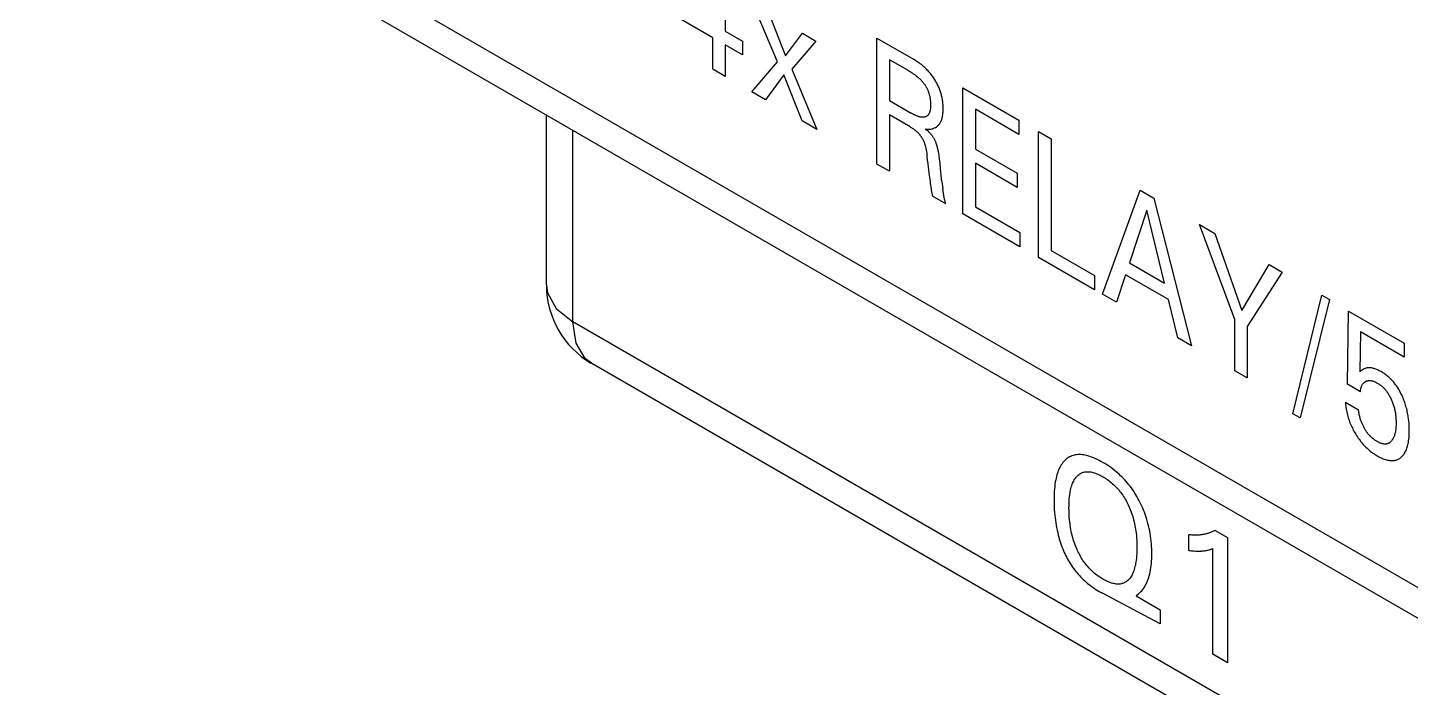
# Model space of a CAD drawing. Extents: x 0 to 420, y 0 to 297.
# Drawn here: x 175.48 to 190.73, y 109.96 to 117.23 of the extents above; entities that cross this region are included whole.
import ezdxf

# ---------------------------------------------------------------- set-up
doc = ezdxf.new("R2010")
doc.units = 0
doc.header["$LTSCALE"] = 23.1
doc.layers.add('40000_ISO', color=7, linetype='CONTINUOUS')

msp = doc.modelspace()

# ---------------------------------------------------------------- linework, layer by layer
at = {"layer": '40000_ISO', "color": 7, "linetype": 'CONTINUOUS'}
for p, q in [((199.172, 106.234), (175.484, 119.91)), ((199.379, 105.776), (175.691, 119.452)), ((183.172, 118.084), (183.172, 117.195)), ((183.037, 117.122), (182.568, 117.393)), ((183.75, 116.858), (183.486, 117.482)), ((183.656, 117.384), (183.839, 116.922)), ((183.037, 116.775), (183.037, 117.122)), ((183.172, 117.195), (183.363, 117.085)), ((183.363, 117.085), (183.363, 116.933)), ((183.839, 116.922), (184.024, 117.172)), ((184.173, 117.086), (183.909, 116.775)), ((184.024, 117.172), (184.173, 117.086)), ((184.845, 117.119), (185.248, 116.886)), ((184.845, 115.73), (184.845, 117.119)), ((183.363, 116.933), (183.172, 117.044)), ((183.172, 117.044), (183.172, 116.696)), ((183.172, 116.696), (183.037, 116.775)), ((183.466, 116.527), (183.75, 116.858)), ((183.909, 116.775), (184.184, 116.112)), ((185.187, 116.764), (184.984, 116.881)), ((184.984, 116.881), (184.984, 116.43)), ((185.187, 116.764), (185.199, 116.757)), ((185.199, 116.757), (185.211, 116.75)), ((185.211, 116.75), (185.223, 116.742)), ((185.26, 116.879), (185.248, 116.886)), ((185.273, 116.871), (185.26, 116.879)), ((185.285, 116.863), (185.273, 116.871)), ((185.298, 116.855), (185.285, 116.863)), ((185.31, 116.846), (185.298, 116.855)), ((185.322, 116.837), (185.31, 116.846)), ((185.335, 116.827), (185.322, 116.837)), ((185.344, 116.819), (185.335, 116.827)), ((185.354, 116.811), (185.344, 116.819)), ((185.364, 116.803), (185.354, 116.811)), ((185.373, 116.794), (185.364, 116.803)), ((185.383, 116.785), (185.373, 116.794)), ((185.392, 116.776), (185.383, 116.785)), ((185.401, 116.767), (185.392, 116.776)), ((185.41, 116.757), (185.401, 116.767)), ((185.419, 116.748), (185.41, 116.757)), ((185.427, 116.738), (185.419, 116.748)), ((183.818, 116.715), (183.618, 116.439)), ((184.02, 116.207), (183.818, 116.715)), ((185.223, 116.742), (185.234, 116.735)), ((185.234, 116.735), (185.246, 116.727)), ((185.246, 116.727), (185.258, 116.719)), ((185.258, 116.719), (185.266, 116.713)), ((185.266, 116.713), (185.274, 116.706)), ((185.274, 116.706), (185.283, 116.7)), ((185.283, 116.7), (185.291, 116.693)), ((185.291, 116.693), (185.299, 116.686)), ((185.299, 116.686), (185.307, 116.679)), ((185.307, 116.679), (185.315, 116.672)), ((185.315, 116.672), (185.321, 116.667)), ((185.321, 116.667), (185.327, 116.661)), ((185.327, 116.661), (185.332, 116.655)), ((185.332, 116.655), (185.338, 116.649)), ((185.338, 116.649), (185.343, 116.643)), ((185.343, 116.643), (185.349, 116.637)), ((185.349, 116.637), (185.354, 116.631)), ((185.354, 116.631), (185.359, 116.624)), ((185.359, 116.624), (185.364, 116.618)), ((185.364, 116.618), (185.368, 116.612)), ((185.368, 116.612), (185.373, 116.606)), ((185.373, 116.606), (185.377, 116.599)), ((185.377, 116.599), (185.381, 116.593)), ((185.435, 116.728), (185.427, 116.738)), ((185.443, 116.718), (185.435, 116.728)), ((185.451, 116.708), (185.443, 116.718)), ((185.459, 116.698), (185.451, 116.708)), ((185.466, 116.687), (185.459, 116.698)), ((185.474, 116.676), (185.466, 116.687)), ((185.48, 116.666), (185.474, 116.676)), ((185.487, 116.656), (185.48, 116.666)), ((185.493, 116.646), (185.487, 116.656)), ((185.499, 116.635), (185.493, 116.646)), ((185.505, 116.625), (185.499, 116.635)), ((185.51, 116.614), (185.505, 116.625)), ((185.515, 116.604), (185.51, 116.614)), ((185.521, 116.593), (185.515, 116.604)), ((183.618, 116.439), (183.466, 116.527)), ((185.381, 116.593), (185.385, 116.586)), ((185.385, 116.586), (185.389, 116.58)), ((185.389, 116.58), (185.392, 116.573)), ((185.392, 116.573), (185.396, 116.566)), ((185.396, 116.566), (185.399, 116.559)), ((185.399, 116.559), (185.403, 116.552)), ((185.403, 116.552), (185.406, 116.545)), ((185.406, 116.545), (185.409, 116.538)), ((185.409, 116.538), (185.412, 116.53)), ((185.412, 116.53), (185.414, 116.523)), ((185.414, 116.523), (185.417, 116.516)), ((185.417, 116.516), (185.419, 116.508)), ((185.419, 116.508), (185.421, 116.501)), ((185.421, 116.501), (185.423, 116.494)), ((185.423, 116.494), (185.425, 116.486)), ((185.425, 116.486), (185.427, 116.479)), ((185.427, 116.479), (185.429, 116.472)), ((185.429, 116.472), (185.43, 116.462)), ((185.43, 116.462), (185.432, 116.453)), ((185.432, 116.453), (185.433, 116.444)), ((185.433, 116.444), (185.434, 116.435)), ((185.526, 116.582), (185.521, 116.593)), ((185.53, 116.571), (185.526, 116.582)), ((185.535, 116.56), (185.53, 116.571)), ((185.539, 116.549), (185.535, 116.56)), ((185.543, 116.538), (185.539, 116.549)), ((185.547, 116.526), (185.543, 116.538)), ((185.55, 116.515), (185.547, 116.526)), ((185.554, 116.504), (185.55, 116.515)), ((185.557, 116.493), (185.554, 116.504)), ((185.559, 116.482), (185.557, 116.493)), ((185.562, 116.471), (185.559, 116.482)), ((185.564, 116.46), (185.562, 116.471)), ((185.567, 116.446), (185.564, 116.46)), ((185.569, 116.432), (185.567, 116.446)), ((185.794, 116.571), (186.409, 116.216)), ((185.794, 115.183), (185.794, 116.571)), ((184.984, 116.43), (185.224, 116.291)), ((185.231, 116.287), (185.224, 116.291)), ((185.422, 116.291), (185.419, 116.286)), ((185.424, 116.297), (185.422, 116.291)), ((185.426, 116.302), (185.424, 116.297)), ((185.428, 116.308), (185.426, 116.302)), ((185.43, 116.314), (185.428, 116.308)), ((185.431, 116.32), (185.43, 116.314)), ((185.433, 116.327), (185.431, 116.32)), ((185.434, 116.333), (185.433, 116.327)), ((185.434, 116.435), (185.435, 116.426)), ((185.435, 116.34), (185.434, 116.333)), ((185.435, 116.426), (185.436, 116.417)), ((185.436, 116.347), (185.435, 116.34)), ((185.436, 116.417), (185.437, 116.408)), ((185.437, 116.361), (185.436, 116.354)), ((185.436, 116.354), (185.436, 116.347)), ((185.437, 116.408), (185.437, 116.4)), ((185.437, 116.4), (185.437, 116.391)), ((185.437, 116.391), (185.437, 116.382)), ((185.437, 116.382), (185.437, 116.375)), ((185.437, 116.375), (185.437, 116.368)), ((185.437, 116.368), (185.437, 116.361)), ((185.571, 116.419), (185.569, 116.432)), ((185.572, 116.406), (185.571, 116.419)), ((185.573, 116.392), (185.572, 116.406)), ((185.572, 116.284), (185.573, 116.295)), ((185.574, 116.379), (185.573, 116.392)), ((185.573, 116.295), (185.574, 116.306)), ((185.575, 116.366), (185.574, 116.379)), ((185.574, 116.306), (185.575, 116.318)), ((185.575, 116.354), (185.575, 116.366)), ((185.575, 116.341), (185.575, 116.354)), ((185.575, 116.329), (185.575, 116.341)), ((185.575, 116.318), (185.575, 116.329)), ((186.409, 116.058), (185.932, 116.334)), ((185.932, 116.334), (185.932, 115.896)), ((181.202, 114.399), (181.202, 116.271)), ((184.184, 116.112), (184.02, 116.207)), ((185.211, 116.141), (184.984, 116.272)), ((184.984, 116.272), (184.984, 115.651)), ((185.211, 116.141), (185.217, 116.138)), ((185.238, 116.283), (185.231, 116.287)), ((185.245, 116.279), (185.238, 116.283)), ((185.252, 116.275), (185.245, 116.279)), ((185.26, 116.272), (185.252, 116.275)), ((185.267, 116.268), (185.26, 116.272)), ((185.274, 116.265), (185.267, 116.268)), ((185.281, 116.262), (185.274, 116.265)), ((185.288, 116.259), (185.281, 116.262)), ((185.295, 116.257), (185.288, 116.259)), ((185.302, 116.254), (185.295, 116.257)), ((185.309, 116.252), (185.302, 116.254)), ((185.316, 116.25), (185.309, 116.252)), ((185.323, 116.249), (185.316, 116.25)), ((185.329, 116.248), (185.323, 116.249)), ((185.336, 116.247), (185.329, 116.248)), ((185.342, 116.246), (185.336, 116.247)), ((185.347, 116.246), (185.342, 116.246)), ((185.352, 116.246), (185.347, 116.246)), ((185.357, 116.247), (185.352, 116.246)), ((185.361, 116.247), (185.357, 116.247)), ((185.366, 116.248), (185.361, 116.247)), ((185.37, 116.249), (185.366, 116.248)), ((185.374, 116.25), (185.37, 116.249)), ((185.379, 116.251), (185.374, 116.25)), ((185.383, 116.253), (185.379, 116.251)), ((185.387, 116.255), (185.383, 116.253)), ((185.391, 116.257), (185.387, 116.255)), ((185.394, 116.259), (185.391, 116.257)), ((185.398, 116.261), (185.394, 116.259)), ((185.401, 116.264), (185.398, 116.261)), ((185.405, 116.267), (185.401, 116.264)), ((185.408, 116.27), (185.405, 116.267)), ((185.411, 116.273), (185.408, 116.27)), ((185.414, 116.277), (185.411, 116.273)), ((185.417, 116.281), (185.414, 116.277)), ((185.419, 116.286), (185.417, 116.281)), ((185.495, 116.135), (185.501, 116.139)), ((185.501, 116.139), (185.507, 116.144)), ((185.507, 116.144), (185.513, 116.148)), ((185.513, 116.148), (185.518, 116.154)), ((185.518, 116.154), (185.524, 116.159)), ((185.524, 116.159), (185.529, 116.165)), ((185.529, 116.165), (185.534, 116.171)), ((185.534, 116.171), (185.538, 116.178)), ((185.538, 116.178), (185.543, 116.184)), ((185.543, 116.184), (185.547, 116.192)), ((185.547, 116.192), (185.55, 116.199)), ((185.55, 116.199), (185.554, 116.207)), ((185.554, 116.207), (185.557, 116.216)), ((185.557, 116.216), (185.56, 116.224)), ((185.56, 116.224), (185.563, 116.233)), ((185.563, 116.233), (185.565, 116.242)), ((185.565, 116.242), (185.567, 116.252)), ((185.567, 116.252), (185.569, 116.262)), ((185.569, 116.262), (185.571, 116.273)), ((185.571, 116.273), (185.572, 116.284)), ((186.409, 116.216), (186.409, 116.058)), ((181.495, 113.991), (181.495, 116.102)), ((185.217, 116.138), (185.223, 116.134)), ((185.223, 116.134), (185.229, 116.13)), ((185.229, 116.13), (185.235, 116.126)), ((185.235, 116.126), (185.241, 116.123)), ((185.241, 116.123), (185.247, 116.118)), ((185.247, 116.118), (185.253, 116.114)), ((185.253, 116.114), (185.258, 116.11)), ((185.258, 116.11), (185.264, 116.105)), ((185.264, 116.105), (185.269, 116.102)), ((185.269, 116.102), (185.273, 116.098)), ((185.273, 116.098), (185.278, 116.095)), ((185.278, 116.095), (185.282, 116.091)), ((185.282, 116.091), (185.286, 116.087)), ((185.286, 116.087), (185.291, 116.083)), ((185.291, 116.083), (185.295, 116.079)), ((185.295, 116.079), (185.299, 116.075)), ((185.299, 116.075), (185.303, 116.07)), ((185.303, 116.07), (185.307, 116.066)), ((185.307, 116.066), (185.311, 116.062)), ((185.311, 116.062), (185.314, 116.058)), ((185.314, 116.058), (185.317, 116.055)), ((185.317, 116.055), (185.32, 116.051)), ((185.32, 116.051), (185.323, 116.047)), ((185.323, 116.047), (185.326, 116.043)), ((185.326, 116.043), (185.329, 116.039)), ((185.329, 116.039), (185.332, 116.035)), ((185.332, 116.035), (185.335, 116.031)), ((185.335, 116.031), (185.338, 116.026)), ((185.338, 116.026), (185.341, 116.022)), ((185.341, 116.022), (185.343, 116.017)), ((185.343, 116.017), (185.346, 116.012)), ((185.346, 116.012), (185.349, 116.008)), ((185.349, 116.008), (185.351, 116.003)), ((185.351, 116.003), (185.354, 115.998)), ((185.354, 115.998), (185.356, 115.993)), ((185.356, 115.993), (185.358, 115.988)), ((185.358, 115.988), (185.361, 115.983)), ((185.376, 116.119), (185.386, 116.117)), ((185.384, 116.113), (185.376, 116.119)), ((185.392, 116.106), (185.384, 116.113)), ((185.386, 116.117), (185.395, 116.116)), ((185.4, 116.099), (185.392, 116.106)), ((185.395, 116.116), (185.405, 116.115)), ((185.409, 116.092), (185.4, 116.099)), ((185.405, 116.115), (185.415, 116.115)), ((185.417, 116.085), (185.409, 116.092)), ((185.415, 116.115), (185.424, 116.115)), ((185.422, 116.08), (185.417, 116.085)), ((185.428, 116.074), (185.422, 116.08)), ((185.424, 116.115), (185.432, 116.116)), ((185.434, 116.068), (185.428, 116.074)), ((185.432, 116.116), (185.441, 116.117)), ((185.439, 116.062), (185.434, 116.068)), ((185.445, 116.056), (185.439, 116.062)), ((185.441, 116.117), (185.45, 116.118)), ((185.45, 116.05), (185.445, 116.056)), ((185.45, 116.118), (185.458, 116.12)), ((185.454, 116.044), (185.45, 116.05)), ((185.459, 116.038), (185.454, 116.044)), ((185.458, 116.12), (185.466, 116.123)), ((185.463, 116.032), (185.459, 116.038)), ((185.467, 116.026), (185.463, 116.032)), ((185.466, 116.123), (185.474, 116.125)), ((185.471, 116.02), (185.467, 116.026)), ((185.475, 116.013), (185.471, 116.02)), ((185.474, 116.125), (185.482, 116.129)), ((185.479, 116.006), (185.475, 116.013)), ((185.483, 115.999), (185.479, 116.006)), ((185.482, 116.129), (185.488, 116.132)), ((185.486, 115.992), (185.483, 115.999)), ((185.489, 115.985), (185.486, 115.992)), ((185.488, 116.132), (185.495, 116.135)), ((185.492, 115.978), (185.489, 115.985)), ((186.628, 116.089), (186.766, 116.01)), ((186.628, 114.701), (186.628, 116.089)), ((186.766, 116.01), (186.766, 114.779)), ((185.361, 115.983), (185.363, 115.978)), ((185.363, 115.978), (185.365, 115.973)), ((185.365, 115.973), (185.367, 115.968)), ((185.367, 115.968), (185.369, 115.961)), ((185.369, 115.961), (185.371, 115.954)), ((185.371, 115.954), (185.374, 115.948)), ((185.374, 115.948), (185.376, 115.941)), ((185.376, 115.941), (185.378, 115.935)), ((185.378, 115.935), (185.379, 115.928)), ((185.379, 115.928), (185.381, 115.922)), ((185.381, 115.922), (185.383, 115.915)), ((185.383, 115.915), (185.384, 115.908)), ((185.384, 115.908), (185.386, 115.902)), ((185.386, 115.902), (185.388, 115.893)), ((185.388, 115.893), (185.389, 115.884)), ((185.389, 115.884), (185.391, 115.876)), ((185.391, 115.876), (185.392, 115.867)), ((185.392, 115.867), (185.394, 115.859)), ((185.394, 115.859), (185.395, 115.85)), ((185.395, 115.85), (185.396, 115.842)), ((185.396, 115.842), (185.397, 115.833)), ((185.397, 115.833), (185.398, 115.825)), ((185.495, 115.971), (185.492, 115.978)), ((185.498, 115.964), (185.495, 115.971)), ((185.5, 115.957), (185.498, 115.964)), ((185.503, 115.949), (185.5, 115.957)), ((185.506, 115.939), (185.503, 115.949)), ((185.509, 115.928), (185.506, 115.939)), ((185.512, 115.918), (185.509, 115.928)), ((185.515, 115.907), (185.512, 115.918)), ((185.517, 115.897), (185.515, 115.907)), ((185.52, 115.887), (185.517, 115.897)), ((185.522, 115.876), (185.52, 115.887)), ((185.524, 115.866), (185.522, 115.876)), ((185.527, 115.849), (185.524, 115.866)), ((185.53, 115.832), (185.527, 115.849)), ((185.932, 115.896), (186.39, 115.631)), ((184.984, 115.651), (184.845, 115.73)), ((185.404, 115.763), (185.398, 115.825)), ((185.404, 115.763), (185.408, 115.731)), ((185.408, 115.731), (185.411, 115.699)), ((185.411, 115.699), (185.415, 115.667)), ((185.532, 115.814), (185.53, 115.832)), ((185.534, 115.797), (185.532, 115.814)), ((185.536, 115.78), (185.534, 115.797)), ((185.538, 115.763), (185.536, 115.78)), ((185.541, 115.736), (185.538, 115.763)), ((185.547, 115.68), (185.541, 115.736)), ((186.39, 115.474), (185.932, 115.739)), ((185.932, 115.739), (185.932, 115.261)), ((185.415, 115.667), (185.418, 115.635)), ((185.418, 115.635), (185.422, 115.603)), ((185.422, 115.603), (185.425, 115.582)), ((185.425, 115.582), (185.428, 115.561)), ((185.428, 115.561), (185.431, 115.54)), ((185.431, 115.54), (185.434, 115.518)), ((185.555, 115.605), (185.547, 115.68)), ((185.562, 115.537), (185.555, 115.605)), ((185.562, 115.537), (185.572, 115.461)), ((186.39, 115.631), (186.39, 115.474)), ((185.434, 115.518), (185.437, 115.497)), ((185.437, 115.497), (185.44, 115.475)), ((185.44, 115.475), (185.443, 115.459)), ((185.443, 115.459), (185.445, 115.443)), ((185.445, 115.443), (185.448, 115.427)), ((185.448, 115.427), (185.451, 115.411)), ((185.451, 115.411), (185.454, 115.394)), ((185.454, 115.394), (185.457, 115.378)), ((185.604, 115.293), (185.457, 115.378)), ((185.573, 115.451), (185.572, 115.461)), ((185.574, 115.441), (185.573, 115.451)), ((185.576, 115.431), (185.574, 115.441)), ((185.577, 115.42), (185.576, 115.431)), ((185.579, 115.41), (185.577, 115.42)), ((185.58, 115.4), (185.579, 115.41)), ((185.582, 115.392), (185.58, 115.4)), ((185.583, 115.385), (185.582, 115.392)), ((185.584, 115.378), (185.583, 115.385)), ((185.586, 115.37), (185.584, 115.378)), ((187.332, 114.295), (187.746, 115.444)), ((187.746, 115.444), (187.898, 115.356)), ((185.587, 115.363), (185.586, 115.37)), ((185.588, 115.355), (185.587, 115.363)), ((185.59, 115.348), (185.588, 115.355)), ((185.592, 115.34), (185.59, 115.348)), ((185.593, 115.335), (185.592, 115.34)), ((185.594, 115.329), (185.593, 115.335)), ((185.596, 115.323), (185.594, 115.329)), ((185.597, 115.317), (185.596, 115.323)), ((185.599, 115.311), (185.597, 115.317)), ((185.601, 115.305), (185.599, 115.311)), ((185.602, 115.299), (185.601, 115.305)), ((185.604, 115.293), (185.602, 115.299)), ((185.932, 115.261), (186.422, 114.978)), ((187.898, 115.356), (188.312, 113.729)), ((186.422, 114.82), (185.794, 115.183)), ((187.822, 115.221), (187.629, 114.643)), ((188.016, 114.419), (187.822, 115.221)), ((186.422, 114.978), (186.422, 114.82)), ((188.403, 115.065), (188.572, 114.967)), ((188.79, 114.018), (188.403, 115.065)), ((188.572, 114.967), (188.869, 114.118)), ((186.766, 114.779), (187.243, 114.504)), ((187.243, 114.346), (186.628, 114.701)), ((187.629, 114.643), (188.016, 114.419)), ((188.869, 114.118), (189.168, 114.623)), ((189.168, 114.623), (189.314, 114.539)), ((187.243, 114.504), (187.243, 114.346)), ((187.585, 114.511), (187.485, 114.207)), ((188.06, 114.237), (187.585, 114.511)), ((189.314, 114.539), (188.928, 113.939)), ((181.202, 114.399), (181.202, 114.394)), ((181.202, 114.394), (181.214, 114.31)), ((181.214, 114.31), (181.31, 114.137)), ((187.485, 114.207), (187.332, 114.295)), ((188.162, 113.816), (188.06, 114.237)), ((189.43, 112.979), (189.751, 114.286)), ((189.833, 114.239), (189.511, 112.932)), ((189.751, 114.286), (189.833, 114.239)), ((181.31, 114.137), (181.495, 113.991)), ((188.79, 113.453), (188.79, 114.018)), ((190.033, 113.304), (190.042, 114.11)), ((190.042, 114.11), (190.658, 113.755)), ((205.183, 100.315), (181.495, 113.991)), ((181.529, 113.758), (181.495, 113.991)), ((188.928, 113.939), (188.928, 113.373)), ((190.175, 113.882), (190.167, 113.44)), ((190.658, 113.603), (190.175, 113.882)), ((181.63, 113.588), (181.529, 113.758)), ((188.312, 113.729), (188.162, 113.816)), ((190.658, 113.755), (190.658, 113.603)), ((181.698, 113.535), (181.63, 113.588)), ((181.702, 113.533), (181.698, 113.535)), ((205.39, 99.857), (181.702, 113.533)), ((188.928, 113.373), (188.79, 113.453)), ((190.177, 113.448), (190.167, 113.44)), ((190.187, 113.456), (190.177, 113.448)), ((190.197, 113.462), (190.187, 113.456)), ((190.206, 113.468), (190.197, 113.462)), ((190.215, 113.472), (190.206, 113.468)), ((190.224, 113.476), (190.215, 113.472)), ((190.23, 113.479), (190.224, 113.476)), ((190.237, 113.481), (190.23, 113.479)), ((190.245, 113.483), (190.237, 113.481)), ((190.252, 113.484), (190.245, 113.483)), ((190.26, 113.485), (190.252, 113.484)), ((190.267, 113.485), (190.26, 113.485)), ((190.275, 113.485), (190.267, 113.485)), ((190.283, 113.485), (190.275, 113.485)), ((190.292, 113.484), (190.283, 113.485)), ((190.3, 113.483), (190.292, 113.484)), ((190.309, 113.481), (190.3, 113.483)), ((190.317, 113.479), (190.309, 113.481)), ((190.326, 113.477), (190.317, 113.479)), ((190.335, 113.474), (190.326, 113.477)), ((190.345, 113.471), (190.335, 113.474)), ((190.354, 113.467), (190.345, 113.471)), ((190.364, 113.463), (190.354, 113.467)), ((190.374, 113.458), (190.364, 113.463)), ((190.383, 113.453), (190.374, 113.458)), ((190.393, 113.448), (190.383, 113.453)), ((190.403, 113.443), (190.393, 113.448)), ((190.413, 113.437), (190.403, 113.443)), ((190.422, 113.431), (190.413, 113.437)), ((190.432, 113.425), (190.422, 113.431)), ((190.441, 113.418), (190.432, 113.425)), ((190.451, 113.411), (190.441, 113.418)), ((190.46, 113.404), (190.451, 113.411)), ((190.47, 113.397), (190.46, 113.404)), ((190.479, 113.389), (190.47, 113.397)), ((190.175, 113.222), (190.033, 113.304)), ((190.177, 113.238), (190.178, 113.246)), ((190.178, 113.246), (190.18, 113.253)), ((190.18, 113.253), (190.181, 113.26)), ((190.181, 113.26), (190.183, 113.268)), ((190.183, 113.268), (190.186, 113.275)), ((190.186, 113.275), (190.188, 113.281)), ((190.188, 113.281), (190.19, 113.287)), ((190.19, 113.287), (190.193, 113.292)), ((190.193, 113.292), (190.196, 113.298)), ((190.196, 113.298), (190.199, 113.303)), ((190.199, 113.303), (190.202, 113.308)), ((190.202, 113.308), (190.206, 113.313)), ((190.206, 113.313), (190.21, 113.317)), ((190.21, 113.317), (190.214, 113.321)), ((190.214, 113.321), (190.218, 113.324)), ((190.218, 113.324), (190.222, 113.328)), ((190.222, 113.328), (190.227, 113.331)), ((190.227, 113.331), (190.232, 113.334)), ((190.232, 113.334), (190.236, 113.336)), ((190.236, 113.336), (190.241, 113.338)), ((190.241, 113.338), (190.246, 113.34)), ((190.246, 113.34), (190.251, 113.342)), ((190.251, 113.342), (190.256, 113.343)), ((190.256, 113.343), (190.262, 113.344)), ((190.262, 113.344), (190.267, 113.344)), ((190.267, 113.344), (190.273, 113.345)), ((190.273, 113.345), (190.278, 113.345)), ((190.278, 113.345), (190.284, 113.344)), ((190.284, 113.344), (190.29, 113.344)), ((190.29, 113.344), (190.296, 113.343)), ((190.296, 113.343), (190.302, 113.342)), ((190.302, 113.342), (190.308, 113.34)), ((190.308, 113.34), (190.314, 113.338)), ((190.314, 113.338), (190.321, 113.336)), ((190.321, 113.336), (190.327, 113.334)), ((190.327, 113.334), (190.334, 113.331)), ((190.334, 113.331), (190.341, 113.328)), ((190.341, 113.328), (190.347, 113.325)), ((190.347, 113.325), (190.354, 113.321)), ((190.354, 113.321), (190.361, 113.317)), ((190.361, 113.317), (190.368, 113.313)), ((190.368, 113.313), (190.375, 113.309)), ((190.375, 113.309), (190.382, 113.304)), ((190.382, 113.304), (190.389, 113.299)), ((190.389, 113.299), (190.396, 113.294)), ((190.396, 113.294), (190.403, 113.289)), ((190.403, 113.289), (190.41, 113.283)), ((190.41, 113.283), (190.417, 113.277)), ((190.417, 113.277), (190.424, 113.271)), ((190.424, 113.271), (190.429, 113.265)), ((190.429, 113.265), (190.435, 113.259)), ((190.435, 113.259), (190.44, 113.254)), ((190.44, 113.254), (190.446, 113.247)), ((190.446, 113.247), (190.451, 113.241)), ((190.488, 113.381), (190.479, 113.389)), ((190.497, 113.373), (190.488, 113.381)), ((190.505, 113.365), (190.497, 113.373)), ((190.513, 113.358), (190.505, 113.365)), ((190.52, 113.35), (190.513, 113.358)), ((190.528, 113.342), (190.52, 113.35)), ((190.535, 113.334), (190.528, 113.342)), ((190.542, 113.325), (190.535, 113.334)), ((190.549, 113.317), (190.542, 113.325)), ((190.556, 113.308), (190.549, 113.317)), ((190.563, 113.299), (190.556, 113.308)), ((190.57, 113.29), (190.563, 113.299)), ((190.576, 113.281), (190.57, 113.29)), ((190.583, 113.27), (190.576, 113.281)), ((190.59, 113.259), (190.583, 113.27)), ((190.597, 113.248), (190.59, 113.259)), ((190.604, 113.236), (190.597, 113.248)), ((190.009, 113.107), (190.154, 113.023)), ((190.009, 113.107), (190.01, 113.092)), ((190.01, 113.092), (190.012, 113.076)), ((190.175, 113.222), (190.176, 113.23)), ((190.176, 113.23), (190.177, 113.238)), ((190.451, 113.241), (190.456, 113.235)), ((190.456, 113.235), (190.461, 113.228)), ((190.461, 113.228), (190.466, 113.222)), ((190.466, 113.222), (190.471, 113.215)), ((190.471, 113.215), (190.476, 113.208)), ((190.476, 113.208), (190.481, 113.2)), ((190.481, 113.2), (190.486, 113.192)), ((190.486, 113.192), (190.491, 113.183)), ((190.491, 113.183), (190.496, 113.175)), ((190.496, 113.175), (190.501, 113.166)), ((190.501, 113.166), (190.505, 113.157)), ((190.505, 113.157), (190.51, 113.148)), ((190.51, 113.148), (190.514, 113.139)), ((190.514, 113.139), (190.518, 113.13)), ((190.518, 113.13), (190.522, 113.121)), ((190.522, 113.121), (190.526, 113.111)), ((190.526, 113.111), (190.53, 113.101)), ((190.53, 113.101), (190.533, 113.091)), ((190.533, 113.091), (190.537, 113.081)), ((190.61, 113.225), (190.604, 113.236)), ((190.616, 113.214), (190.61, 113.225)), ((190.622, 113.202), (190.616, 113.214)), ((190.628, 113.19), (190.622, 113.202)), ((190.634, 113.178), (190.628, 113.19)), ((190.639, 113.167), (190.634, 113.178)), ((190.645, 113.154), (190.639, 113.167)), ((190.65, 113.141), (190.645, 113.154)), ((190.655, 113.128), (190.65, 113.141)), ((190.66, 113.115), (190.655, 113.128)), ((190.665, 113.102), (190.66, 113.115)), ((190.669, 113.088), (190.665, 113.102)), ((189.511, 112.932), (189.43, 112.979)), ((190.012, 113.076), (190.014, 113.061)), ((190.014, 113.061), (190.016, 113.046)), ((190.016, 113.046), (190.018, 113.03)), ((190.018, 113.03), (190.021, 113.014)), ((190.021, 113.014), (190.025, 112.998)), ((190.025, 112.998), (190.028, 112.983)), ((190.028, 112.983), (190.032, 112.968)), ((190.032, 112.968), (190.036, 112.953)), ((190.036, 112.953), (190.04, 112.938)), ((190.04, 112.938), (190.045, 112.924)), ((190.155, 113.015), (190.154, 113.023)), ((190.156, 113.007), (190.155, 113.015)), ((190.157, 112.999), (190.156, 113.007)), ((190.158, 112.991), (190.157, 112.999)), ((190.16, 112.983), (190.158, 112.991)), ((190.161, 112.975), (190.16, 112.983)), ((190.163, 112.967), (190.161, 112.975)), ((190.165, 112.958), (190.163, 112.967)), ((190.167, 112.95), (190.165, 112.958)), ((190.169, 112.941), (190.167, 112.95)), ((190.172, 112.932), (190.169, 112.941)), ((190.537, 113.081), (190.54, 113.071)), ((190.54, 113.071), (190.543, 113.061)), ((190.543, 113.061), (190.546, 113.051)), ((190.546, 113.051), (190.549, 113.04)), ((190.549, 113.04), (190.551, 113.03)), ((190.551, 113.03), (190.554, 113.019)), ((190.554, 113.019), (190.556, 113.008)), ((190.556, 113.008), (190.558, 112.998)), ((190.558, 112.998), (190.56, 112.988)), ((190.56, 112.988), (190.561, 112.977)), ((190.561, 112.977), (190.563, 112.967)), ((190.563, 112.967), (190.564, 112.954)), ((190.564, 112.954), (190.565, 112.941)), ((190.565, 112.941), (190.566, 112.928)), ((190.673, 113.075), (190.669, 113.088)), ((190.677, 113.062), (190.673, 113.075)), ((190.681, 113.049), (190.677, 113.062)), ((190.685, 113.034), (190.681, 113.049)), ((190.689, 113.018), (190.685, 113.034)), ((190.692, 113.002), (190.689, 113.018)), ((190.695, 112.986), (190.692, 113.002)), ((190.698, 112.971), (190.695, 112.986)), ((190.701, 112.955), (190.698, 112.971)), ((190.703, 112.94), (190.701, 112.955)), ((190.705, 112.925), (190.703, 112.94)), ((190.045, 112.924), (190.05, 112.909)), ((190.05, 112.909), (190.055, 112.894)), ((190.055, 112.894), (190.06, 112.879)), ((190.06, 112.879), (190.066, 112.865)), ((190.066, 112.865), (190.073, 112.85)), ((190.073, 112.85), (190.079, 112.836)), ((190.079, 112.836), (190.086, 112.822)), ((190.086, 112.822), (190.093, 112.808)), ((190.093, 112.808), (190.1, 112.794)), ((190.1, 112.794), (190.107, 112.78)), ((190.174, 112.924), (190.172, 112.932)), ((190.177, 112.915), (190.174, 112.924)), ((190.18, 112.906), (190.177, 112.915)), ((190.183, 112.898), (190.18, 112.906)), ((190.186, 112.889), (190.183, 112.898)), ((190.19, 112.88), (190.186, 112.889)), ((190.193, 112.872), (190.19, 112.88)), ((190.197, 112.864), (190.193, 112.872)), ((190.2, 112.856), (190.197, 112.864)), ((190.204, 112.848), (190.2, 112.856)), ((190.208, 112.84), (190.204, 112.848)), ((190.212, 112.833), (190.208, 112.84)), ((190.216, 112.825), (190.212, 112.833)), ((190.22, 112.817), (190.216, 112.825)), ((190.224, 112.81), (190.22, 112.817)), ((190.228, 112.803), (190.224, 112.81)), ((190.233, 112.795), (190.228, 112.803)), ((190.237, 112.788), (190.233, 112.795)), ((190.242, 112.781), (190.237, 112.788)), ((190.561, 112.786), (190.56, 112.777)), ((190.563, 112.795), (190.561, 112.786)), ((190.565, 112.811), (190.563, 112.795)), ((190.566, 112.824), (190.565, 112.811)), ((190.566, 112.928), (190.567, 112.915)), ((190.567, 112.837), (190.566, 112.824)), ((190.567, 112.915), (190.568, 112.903)), ((190.568, 112.851), (190.567, 112.837)), ((190.568, 112.903), (190.568, 112.89)), ((190.568, 112.89), (190.568, 112.878)), ((190.568, 112.878), (190.568, 112.864)), ((190.568, 112.864), (190.568, 112.851)), ((190.709, 112.897), (190.705, 112.925)), ((190.711, 112.876), (190.709, 112.897)), ((190.712, 112.855), (190.711, 112.876)), ((190.713, 112.834), (190.712, 112.855)), ((190.714, 112.813), (190.713, 112.834)), ((190.714, 112.792), (190.714, 112.813)), ((190.714, 112.773), (190.714, 112.792)), ((190.107, 112.78), (190.115, 112.767)), ((190.115, 112.767), (190.123, 112.753)), ((190.123, 112.753), (190.132, 112.739)), ((190.132, 112.739), (190.142, 112.724)), ((190.142, 112.724), (190.151, 112.71)), ((190.151, 112.71), (190.161, 112.697)), ((190.161, 112.697), (190.171, 112.683)), ((190.171, 112.683), (190.181, 112.67)), ((190.181, 112.67), (190.192, 112.657)), ((190.192, 112.657), (190.203, 112.645)), ((190.203, 112.645), (190.214, 112.633)), ((190.214, 112.633), (190.225, 112.621)), ((190.247, 112.774), (190.242, 112.781)), ((190.252, 112.768), (190.247, 112.774)), ((190.257, 112.761), (190.252, 112.768)), ((190.262, 112.755), (190.257, 112.761)), ((190.268, 112.748), (190.262, 112.755)), ((190.274, 112.742), (190.268, 112.748)), ((190.279, 112.736), (190.274, 112.742)), ((190.285, 112.73), (190.279, 112.736)), ((190.291, 112.724), (190.285, 112.73)), ((190.297, 112.718), (190.291, 112.724)), ((190.304, 112.713), (190.297, 112.718)), ((190.31, 112.707), (190.304, 112.713)), ((190.316, 112.702), (190.31, 112.707)), ((190.322, 112.697), (190.316, 112.702)), ((190.329, 112.693), (190.322, 112.697)), ((190.335, 112.688), (190.329, 112.693)), ((190.342, 112.684), (190.335, 112.688)), ((190.348, 112.68), (190.342, 112.684)), ((190.354, 112.676), (190.348, 112.68)), ((190.361, 112.672), (190.354, 112.676)), ((190.367, 112.668), (190.361, 112.672)), ((190.374, 112.665), (190.367, 112.668)), ((190.38, 112.662), (190.374, 112.665)), ((190.387, 112.659), (190.38, 112.662)), ((190.393, 112.656), (190.387, 112.659)), ((190.399, 112.654), (190.393, 112.656)), ((190.406, 112.652), (190.399, 112.654)), ((190.412, 112.65), (190.406, 112.652)), ((190.418, 112.648), (190.412, 112.65)), ((190.424, 112.647), (190.418, 112.648)), ((190.43, 112.646), (190.424, 112.647)), ((190.435, 112.645), (190.43, 112.646)), ((190.441, 112.645), (190.435, 112.645)), ((190.446, 112.645), (190.441, 112.645)), ((190.451, 112.645), (190.446, 112.645)), ((190.457, 112.645), (190.451, 112.645)), ((190.462, 112.646), (190.457, 112.645)), ((190.467, 112.647), (190.462, 112.646)), ((190.472, 112.648), (190.467, 112.647)), ((190.476, 112.649), (190.472, 112.648)), ((190.481, 112.651), (190.476, 112.649)), ((190.486, 112.654), (190.481, 112.651)), ((190.491, 112.656), (190.486, 112.654)), ((190.495, 112.659), (190.491, 112.656)), ((190.499, 112.662), (190.495, 112.659)), ((190.503, 112.665), (190.499, 112.662)), ((190.507, 112.669), (190.503, 112.665)), ((190.511, 112.672), (190.507, 112.669)), ((190.515, 112.676), (190.511, 112.672)), ((190.518, 112.68), (190.515, 112.676)), ((190.523, 112.686), (190.518, 112.68)), ((190.527, 112.691), (190.523, 112.686)), ((190.53, 112.697), (190.527, 112.691)), ((190.534, 112.703), (190.53, 112.697)), ((190.537, 112.709), (190.534, 112.703)), ((190.54, 112.716), (190.537, 112.709)), ((190.543, 112.722), (190.54, 112.716)), ((190.546, 112.729), (190.543, 112.722)), ((190.549, 112.737), (190.546, 112.729)), ((190.551, 112.744), (190.549, 112.737)), ((190.554, 112.752), (190.551, 112.744)), ((190.556, 112.761), (190.554, 112.752)), ((190.558, 112.769), (190.556, 112.761)), ((190.56, 112.777), (190.558, 112.769)), ((190.695, 112.623), (190.698, 112.636)), ((190.698, 112.636), (190.701, 112.649)), ((190.701, 112.649), (190.704, 112.662)), ((190.704, 112.662), (190.706, 112.68)), ((190.706, 112.68), (190.709, 112.698)), ((190.709, 112.698), (190.711, 112.716)), ((190.711, 112.716), (190.712, 112.735)), ((190.712, 112.735), (190.713, 112.753)), ((190.713, 112.753), (190.714, 112.773)), ((186.936, 112.481), (186.926, 112.472)), ((186.947, 112.489), (186.936, 112.481)), ((186.958, 112.496), (186.947, 112.489)), ((186.97, 112.503), (186.958, 112.496)), ((186.982, 112.509), (186.97, 112.503)), ((186.994, 112.514), (186.982, 112.509)), ((187.007, 112.518), (186.994, 112.514)), ((187.02, 112.522), (187.007, 112.518)), ((187.034, 112.525), (187.02, 112.522)), ((187.048, 112.527), (187.034, 112.525)), ((187.062, 112.528), (187.048, 112.527)), ((187.077, 112.528), (187.062, 112.528)), ((187.092, 112.528), (187.077, 112.528)), ((187.108, 112.526), (187.092, 112.528)), ((187.123, 112.525), (187.108, 112.526)), ((187.139, 112.522), (187.123, 112.525)), ((187.155, 112.518), (187.139, 112.522)), ((187.171, 112.514), (187.155, 112.518)), ((187.191, 112.508), (187.171, 112.514)), ((187.211, 112.501), (187.191, 112.508)), ((187.232, 112.493), (187.211, 112.501)), ((187.253, 112.485), (187.232, 112.493)), ((187.274, 112.475), (187.253, 112.485)), ((190.225, 112.621), (190.236, 112.609)), ((190.236, 112.609), (190.248, 112.598)), ((190.248, 112.598), (190.259, 112.588)), ((190.259, 112.588), (190.271, 112.578)), ((190.271, 112.578), (190.284, 112.567)), ((190.284, 112.567), (190.297, 112.557)), ((190.297, 112.557), (190.309, 112.548)), ((190.309, 112.548), (190.322, 112.539)), ((190.322, 112.539), (190.335, 112.53)), ((190.335, 112.53), (190.348, 112.522)), ((190.348, 112.522), (190.361, 112.515)), ((190.361, 112.515), (190.374, 112.507)), ((190.374, 112.507), (190.387, 112.501)), ((190.387, 112.501), (190.4, 112.494)), ((190.4, 112.494), (190.413, 112.488)), ((190.413, 112.488), (190.426, 112.483)), ((190.426, 112.483), (190.438, 112.478)), ((190.593, 112.478), (190.6, 112.482)), ((190.6, 112.482), (190.608, 112.487)), ((190.608, 112.487), (190.615, 112.491)), ((190.615, 112.491), (190.622, 112.497)), ((190.622, 112.497), (190.629, 112.504)), ((190.629, 112.504), (190.637, 112.511)), ((190.637, 112.511), (190.644, 112.519)), ((190.644, 112.519), (190.65, 112.527)), ((190.65, 112.527), (190.656, 112.535)), ((190.656, 112.535), (190.662, 112.544)), ((190.662, 112.544), (190.668, 112.554)), ((190.668, 112.554), (190.673, 112.564)), ((190.673, 112.564), (190.678, 112.575)), ((190.678, 112.575), (190.683, 112.586)), ((190.683, 112.586), (190.687, 112.598)), ((190.687, 112.598), (190.691, 112.61)), ((190.691, 112.61), (190.695, 112.623)), ((186.841, 112.341), (186.835, 112.323)), ((186.848, 112.358), (186.841, 112.341)), ((186.855, 112.374), (186.848, 112.358)), ((186.862, 112.388), (186.855, 112.374)), ((186.869, 112.402), (186.862, 112.388)), ((186.878, 112.415), (186.869, 112.402)), ((186.886, 112.428), (186.878, 112.415)), ((186.895, 112.44), (186.886, 112.428)), ((186.905, 112.452), (186.895, 112.44)), ((186.915, 112.462), (186.905, 112.452)), ((186.926, 112.472), (186.915, 112.462)), ((187.099, 112.326), (187.109, 112.33)), ((187.109, 112.33), (187.119, 112.333)), ((187.119, 112.333), (187.128, 112.336)), ((187.128, 112.336), (187.139, 112.338)), ((187.139, 112.338), (187.149, 112.339)), ((187.149, 112.339), (187.16, 112.34)), ((187.16, 112.34), (187.171, 112.34)), ((187.171, 112.34), (187.182, 112.34)), ((187.182, 112.34), (187.193, 112.338)), ((187.193, 112.338), (187.205, 112.337)), ((187.205, 112.337), (187.216, 112.334)), ((187.216, 112.334), (187.229, 112.331)), ((187.229, 112.331), (187.242, 112.327)), ((187.242, 112.327), (187.256, 112.323)), ((187.294, 112.465), (187.274, 112.475)), ((187.315, 112.454), (187.294, 112.465)), ((187.336, 112.442), (187.315, 112.454)), ((187.357, 112.43), (187.336, 112.442)), ((187.378, 112.417), (187.357, 112.43)), ((187.398, 112.403), (187.378, 112.417)), ((187.419, 112.389), (187.398, 112.403)), ((187.439, 112.374), (187.419, 112.389)), ((187.46, 112.358), (187.439, 112.374)), ((187.48, 112.342), (187.46, 112.358)), ((187.5, 112.325), (187.48, 112.342)), ((190.438, 112.478), (190.451, 112.474)), ((190.451, 112.474), (190.464, 112.47)), ((190.464, 112.47), (190.474, 112.468)), ((190.474, 112.468), (190.484, 112.466)), ((190.484, 112.466), (190.494, 112.464)), ((190.494, 112.464), (190.504, 112.463)), ((190.504, 112.463), (190.513, 112.462)), ((190.513, 112.462), (190.523, 112.462)), ((190.523, 112.462), (190.532, 112.462)), ((190.532, 112.462), (190.542, 112.463)), ((190.542, 112.463), (190.551, 112.464)), ((190.551, 112.464), (190.559, 112.466)), ((190.559, 112.466), (190.568, 112.468)), ((190.568, 112.468), (190.576, 112.471)), ((190.576, 112.471), (190.585, 112.474)), ((190.585, 112.474), (190.593, 112.478)), ((186.805, 112.177), (186.802, 112.151)), ((186.808, 112.204), (186.805, 112.177)), ((186.812, 112.23), (186.808, 112.204)), ((186.816, 112.249), (186.812, 112.23)), ((186.82, 112.268), (186.816, 112.249)), ((186.824, 112.287), (186.82, 112.268)), ((186.829, 112.306), (186.824, 112.287)), ((186.835, 112.323), (186.829, 112.306)), ((186.988, 112.169), (186.993, 112.184)), ((186.993, 112.184), (186.998, 112.199)), ((186.998, 112.199), (187.003, 112.212)), ((187.003, 112.212), (187.009, 112.225)), ((187.009, 112.225), (187.015, 112.237)), ((187.015, 112.237), (187.021, 112.249)), ((187.021, 112.249), (187.028, 112.26)), ((187.028, 112.26), (187.035, 112.27)), ((187.035, 112.27), (187.043, 112.28)), ((187.043, 112.28), (187.05, 112.288)), ((187.05, 112.288), (187.058, 112.296)), ((187.058, 112.296), (187.065, 112.303)), ((187.065, 112.303), (187.073, 112.309)), ((187.073, 112.309), (187.082, 112.315)), ((187.082, 112.315), (187.09, 112.321)), ((187.09, 112.321), (187.099, 112.326)), ((187.256, 112.323), (187.269, 112.318)), ((187.269, 112.318), (187.282, 112.312)), ((187.282, 112.312), (187.296, 112.306)), ((187.296, 112.306), (187.309, 112.299)), ((187.309, 112.299), (187.323, 112.292)), ((187.323, 112.292), (187.336, 112.284)), ((187.336, 112.284), (187.35, 112.276)), ((187.35, 112.276), (187.364, 112.268)), ((187.364, 112.268), (187.377, 112.259)), ((187.377, 112.259), (187.391, 112.25)), ((187.391, 112.25), (187.404, 112.24)), ((187.404, 112.24), (187.417, 112.229)), ((187.417, 112.229), (187.431, 112.219)), ((187.431, 112.219), (187.444, 112.207)), ((187.444, 112.207), (187.457, 112.196)), ((187.457, 112.196), (187.469, 112.184)), ((187.469, 112.184), (187.48, 112.173)), ((187.516, 112.311), (187.5, 112.325)), ((187.532, 112.296), (187.516, 112.311)), ((187.547, 112.281), (187.532, 112.296)), ((187.563, 112.265), (187.547, 112.281)), ((187.578, 112.249), (187.563, 112.265)), ((187.593, 112.232), (187.578, 112.249)), ((187.608, 112.215), (187.593, 112.232)), ((187.622, 112.197), (187.608, 112.215)), ((187.636, 112.179), (187.622, 112.197)), ((187.65, 112.161), (187.636, 112.179)), ((186.799, 112.096), (186.798, 112.068)), ((186.798, 112.068), (186.798, 112.039)), ((186.798, 112.039), (186.798, 112.011)), ((186.8, 112.123), (186.799, 112.096)), ((186.802, 112.151), (186.8, 112.123)), ((186.964, 112.016), (186.966, 112.04)), ((186.966, 112.04), (186.968, 112.064)), ((186.968, 112.064), (186.971, 112.087)), ((186.971, 112.087), (186.974, 112.104)), ((186.974, 112.104), (186.977, 112.121)), ((186.977, 112.121), (186.98, 112.137)), ((186.98, 112.137), (186.984, 112.153)), ((186.984, 112.153), (186.988, 112.169)), ((187.48, 112.173), (187.491, 112.161)), ((187.491, 112.161), (187.503, 112.148)), ((187.503, 112.148), (187.514, 112.136)), ((187.514, 112.136), (187.524, 112.123)), ((187.524, 112.123), (187.535, 112.109)), ((187.535, 112.109), (187.545, 112.095)), ((187.545, 112.095), (187.555, 112.081)), ((187.555, 112.081), (187.565, 112.067)), ((187.565, 112.067), (187.574, 112.052)), ((187.574, 112.052), (187.583, 112.036)), ((187.583, 112.036), (187.592, 112.021)), ((187.663, 112.143), (187.65, 112.161)), ((187.676, 112.124), (187.663, 112.143)), ((187.688, 112.105), (187.676, 112.124)), ((187.7, 112.086), (187.688, 112.105)), ((187.712, 112.066), (187.7, 112.086)), ((187.723, 112.046), (187.712, 112.066)), ((187.734, 112.026), (187.723, 112.046)), ((187.744, 112.005), (187.734, 112.026)), ((186.798, 112.011), (186.799, 111.981)), ((186.799, 111.981), (186.8, 111.952)), ((186.8, 111.952), (186.801, 111.922)), ((186.801, 111.922), (186.804, 111.892)), ((186.804, 111.892), (186.806, 111.862)), ((186.962, 111.943), (186.963, 111.967)), ((186.963, 111.917), (186.962, 111.943)), ((186.963, 111.992), (186.964, 112.016)), ((186.963, 111.967), (186.963, 111.992)), ((186.963, 111.891), (186.963, 111.917)), ((186.964, 111.865), (186.963, 111.891)), ((187.592, 112.021), (187.6, 112.005)), ((187.6, 112.005), (187.608, 111.99)), ((187.608, 111.99), (187.616, 111.974)), ((187.616, 111.974), (187.623, 111.958)), ((187.623, 111.958), (187.63, 111.942)), ((187.63, 111.942), (187.638, 111.923)), ((187.638, 111.923), (187.645, 111.904)), ((187.645, 111.904), (187.652, 111.884)), ((187.652, 111.884), (187.659, 111.865)), ((187.755, 111.983), (187.744, 112.005)), ((187.766, 111.961), (187.755, 111.983)), ((187.776, 111.939), (187.766, 111.961)), ((187.785, 111.916), (187.776, 111.939)), ((187.794, 111.894), (187.785, 111.916)), ((187.802, 111.871), (187.794, 111.894)), ((187.81, 111.848), (187.802, 111.871)), ((186.806, 111.862), (186.81, 111.832)), ((186.81, 111.832), (186.813, 111.805)), ((186.813, 111.805), (186.817, 111.778)), ((186.817, 111.778), (186.821, 111.751)), ((186.821, 111.751), (186.826, 111.724)), ((186.826, 111.724), (186.832, 111.697)), ((186.966, 111.839), (186.964, 111.865)), ((186.968, 111.812), (186.966, 111.839)), ((186.971, 111.785), (186.968, 111.812)), ((186.974, 111.765), (186.971, 111.785)), ((186.977, 111.745), (186.974, 111.765)), ((186.98, 111.724), (186.977, 111.745)), ((186.984, 111.703), (186.98, 111.724)), ((187.659, 111.865), (187.665, 111.846)), ((187.665, 111.846), (187.67, 111.827)), ((187.67, 111.827), (187.675, 111.809)), ((187.675, 111.809), (187.68, 111.788)), ((187.68, 111.788), (187.685, 111.767)), ((187.685, 111.767), (187.689, 111.746)), ((187.689, 111.746), (187.693, 111.726)), ((187.693, 111.726), (187.697, 111.705)), ((187.817, 111.826), (187.81, 111.848)), ((187.826, 111.798), (187.817, 111.826)), ((187.833, 111.77), (187.826, 111.798)), ((187.84, 111.743), (187.833, 111.77)), ((187.846, 111.715), (187.84, 111.743)), ((186.832, 111.697), (186.838, 111.669)), ((186.838, 111.669), (186.844, 111.642)), ((186.844, 111.642), (186.85, 111.62)), ((186.85, 111.62), (186.856, 111.599)), ((186.856, 111.599), (186.863, 111.577)), ((186.863, 111.577), (186.87, 111.556)), ((186.988, 111.682), (186.984, 111.703)), ((186.992, 111.661), (186.988, 111.682)), ((186.998, 111.64), (186.992, 111.661)), ((187.003, 111.621), (186.998, 111.64)), ((187.008, 111.601), (187.003, 111.621)), ((187.014, 111.582), (187.008, 111.601)), ((187.02, 111.563), (187.014, 111.582)), ((187.697, 111.705), (187.7, 111.685)), ((187.7, 111.685), (187.702, 111.665)), ((187.702, 111.665), (187.705, 111.638)), ((187.705, 111.638), (187.707, 111.612)), ((187.707, 111.612), (187.709, 111.586)), ((187.709, 111.586), (187.71, 111.561)), ((187.852, 111.688), (187.846, 111.715)), ((187.857, 111.661), (187.852, 111.688)), ((187.861, 111.634), (187.857, 111.661)), ((187.865, 111.604), (187.861, 111.634)), ((187.869, 111.575), (187.865, 111.604)), ((187.871, 111.545), (187.869, 111.575)), ((188.295, 111.644), (188.285, 111.645)), ((188.285, 111.472), (188.285, 111.645)), ((188.306, 111.643), (188.295, 111.644)), ((188.316, 111.642), (188.306, 111.643)), ((188.327, 111.641), (188.316, 111.642)), ((188.337, 111.641), (188.327, 111.641)), ((188.348, 111.641), (188.337, 111.641)), ((188.358, 111.641), (188.348, 111.641)), ((188.368, 111.641), (188.358, 111.641)), ((188.378, 111.641), (188.368, 111.641)), ((188.388, 111.642), (188.378, 111.641)), ((188.398, 111.642), (188.388, 111.642)), ((188.408, 111.643), (188.398, 111.642)), ((188.418, 111.644), (188.408, 111.643)), ((188.428, 111.645), (188.418, 111.644)), ((188.437, 111.647), (188.428, 111.645)), ((188.447, 111.649), (188.437, 111.647)), ((188.457, 111.65), (188.447, 111.649)), ((188.466, 111.653), (188.457, 111.65)), ((188.475, 111.655), (188.466, 111.653)), ((188.484, 111.657), (188.475, 111.655)), ((188.494, 111.66), (188.484, 111.657)), ((188.503, 111.663), (188.494, 111.66)), ((188.512, 111.666), (188.503, 111.663)), ((188.521, 111.669), (188.512, 111.666)), ((188.53, 111.673), (188.521, 111.669)), ((188.538, 111.676), (188.53, 111.673)), ((188.547, 111.68), (188.538, 111.676)), ((188.556, 111.684), (188.547, 111.68)), ((188.564, 111.688), (188.556, 111.684)), ((188.573, 111.693), (188.564, 111.688)), ((188.573, 111.693), (188.709, 111.614)), ((188.709, 111.614), (188.709, 110.234)), ((186.87, 111.556), (186.877, 111.534)), ((186.877, 111.534), (186.885, 111.512)), ((186.885, 111.512), (186.894, 111.491)), ((186.894, 111.491), (186.903, 111.469)), ((186.903, 111.469), (186.911, 111.451)), ((186.911, 111.451), (186.92, 111.432)), ((186.92, 111.432), (186.929, 111.413)), ((186.929, 111.413), (186.938, 111.395)), ((187.027, 111.544), (187.02, 111.563)), ((187.034, 111.524), (187.027, 111.544)), ((187.042, 111.505), (187.034, 111.524)), ((187.044, 111.499), (187.042, 111.505)), ((187.051, 111.484), (187.044, 111.499)), ((187.058, 111.468), (187.051, 111.484)), ((187.065, 111.452), (187.058, 111.468)), ((187.073, 111.437), (187.065, 111.452)), ((187.081, 111.422), (187.073, 111.437)), ((187.09, 111.406), (187.081, 111.422)), ((187.709, 111.435), (187.707, 111.411)), ((187.71, 111.46), (187.709, 111.435)), ((187.71, 111.561), (187.711, 111.535)), ((187.711, 111.485), (187.71, 111.46)), ((187.711, 111.535), (187.711, 111.51)), ((187.711, 111.51), (187.711, 111.485)), ((187.873, 111.516), (187.871, 111.545)), ((187.875, 111.488), (187.873, 111.516)), ((187.875, 111.459), (187.875, 111.488)), ((187.876, 111.431), (187.875, 111.459)), ((187.875, 111.405), (187.876, 111.431)), ((188.285, 111.472), (188.299, 111.471)), ((188.299, 111.471), (188.314, 111.469)), ((188.314, 111.469), (188.329, 111.468)), ((188.329, 111.468), (188.344, 111.466)), ((188.344, 111.466), (188.358, 111.465)), ((188.358, 111.465), (188.369, 111.465)), ((188.369, 111.465), (188.38, 111.465)), ((188.38, 111.465), (188.39, 111.464)), ((188.39, 111.464), (188.401, 111.464)), ((188.401, 111.464), (188.412, 111.465)), ((188.412, 111.465), (188.422, 111.465)), ((188.422, 111.465), (188.431, 111.466)), ((188.431, 111.466), (188.44, 111.466)), ((188.44, 111.466), (188.449, 111.467)), ((188.449, 111.467), (188.458, 111.468)), ((188.458, 111.468), (188.467, 111.47)), ((188.467, 111.47), (188.475, 111.471)), ((188.475, 111.471), (188.483, 111.473)), ((188.483, 111.473), (188.49, 111.474)), ((188.49, 111.474), (188.498, 111.476)), ((188.498, 111.476), (188.506, 111.478)), ((188.506, 111.478), (188.514, 111.481)), ((188.514, 111.481), (188.522, 111.483)), ((188.522, 111.483), (188.535, 111.488)), ((188.535, 111.488), (188.548, 111.492)), ((188.548, 110.327), (188.548, 111.492)), ((186.938, 111.395), (186.948, 111.377)), ((186.948, 111.377), (186.958, 111.359)), ((186.958, 111.359), (186.968, 111.341)), ((186.968, 111.341), (186.979, 111.323)), ((186.979, 111.323), (186.99, 111.306)), ((186.99, 111.306), (187.002, 111.289)), ((187.002, 111.289), (187.014, 111.272)), ((187.014, 111.272), (187.026, 111.256)), ((187.098, 111.392), (187.09, 111.406)), ((187.107, 111.377), (187.098, 111.392)), ((187.117, 111.362), (187.107, 111.377)), ((187.127, 111.348), (187.117, 111.362)), ((187.137, 111.334), (187.127, 111.348)), ((187.147, 111.32), (187.137, 111.334)), ((187.158, 111.307), (187.147, 111.32)), ((187.169, 111.294), (187.158, 111.307)), ((187.18, 111.281), (187.169, 111.294)), ((187.192, 111.269), (187.18, 111.281)), ((187.203, 111.257), (187.192, 111.269)), ((187.681, 111.263), (187.676, 111.248)), ((187.686, 111.279), (187.681, 111.263)), ((187.69, 111.295), (187.686, 111.279)), ((187.694, 111.311), (187.69, 111.295)), ((187.697, 111.328), (187.694, 111.311)), ((187.7, 111.345), (187.697, 111.328)), ((187.702, 111.363), (187.7, 111.345)), ((187.705, 111.387), (187.702, 111.363)), ((187.707, 111.411), (187.705, 111.387)), ((187.862, 111.257), (187.866, 111.28)), ((187.866, 111.28), (187.869, 111.305)), ((187.869, 111.305), (187.871, 111.329)), ((187.871, 111.329), (187.873, 111.354)), ((187.873, 111.354), (187.875, 111.379)), ((187.875, 111.379), (187.875, 111.405)), ((187.026, 111.256), (187.039, 111.24)), ((187.039, 111.24), (187.052, 111.225)), ((187.052, 111.225), (187.065, 111.209)), ((187.065, 111.209), (187.078, 111.195)), ((187.078, 111.195), (187.091, 111.18)), ((187.091, 111.18), (187.105, 111.166)), ((187.105, 111.166), (187.119, 111.153)), ((187.119, 111.153), (187.133, 111.14)), ((187.133, 111.14), (187.151, 111.124)), ((187.151, 111.124), (187.168, 111.109)), ((187.168, 111.109), (187.186, 111.095)), ((187.215, 111.246), (187.203, 111.257)), ((187.228, 111.234), (187.215, 111.246)), ((187.241, 111.222), (187.228, 111.234)), ((187.255, 111.212), (187.241, 111.222)), ((187.268, 111.201), (187.255, 111.212)), ((187.282, 111.191), (187.268, 111.201)), ((187.295, 111.182), (187.282, 111.191)), ((187.309, 111.173), (187.295, 111.182)), ((187.323, 111.164), (187.309, 111.173)), ((187.336, 111.156), (187.323, 111.164)), ((187.35, 111.148), (187.336, 111.156)), ((187.364, 111.141), (187.35, 111.148)), ((187.377, 111.134), (187.364, 111.141)), ((187.391, 111.128), (187.377, 111.134)), ((187.405, 111.122), (187.391, 111.128)), ((187.418, 111.117), (187.405, 111.122)), ((187.431, 111.113), (187.418, 111.117)), ((187.445, 111.109), (187.431, 111.113)), ((187.458, 111.106), (187.445, 111.109)), ((187.556, 111.109), (187.546, 111.106)), ((187.566, 111.112), (187.556, 111.109)), ((187.576, 111.117), (187.566, 111.112)), ((187.585, 111.122), (187.576, 111.117)), ((187.594, 111.127), (187.585, 111.122)), ((187.602, 111.134), (187.594, 111.127)), ((187.61, 111.141), (187.602, 111.134)), ((187.618, 111.148), (187.61, 111.141)), ((187.625, 111.156), (187.618, 111.148)), ((187.632, 111.164), (187.625, 111.156)), ((187.64, 111.175), (187.632, 111.164)), ((187.647, 111.186), (187.64, 111.175)), ((187.654, 111.197), (187.647, 111.186)), ((187.66, 111.209), (187.654, 111.197)), ((187.666, 111.221), (187.66, 111.209)), ((187.671, 111.234), (187.666, 111.221)), ((187.676, 111.248), (187.671, 111.234)), ((187.813, 111.101), (187.821, 111.118)), ((187.821, 111.118), (187.829, 111.136)), ((187.829, 111.136), (187.836, 111.154)), ((187.836, 111.154), (187.842, 111.173)), ((187.842, 111.173), (187.848, 111.193)), ((187.848, 111.193), (187.853, 111.213)), ((187.853, 111.213), (187.858, 111.234)), ((187.858, 111.234), (187.862, 111.257)), ((187.186, 111.095), (187.204, 111.081)), ((187.204, 111.081), (187.223, 111.068)), ((187.223, 111.068), (187.241, 111.055)), ((187.241, 111.055), (187.259, 111.043)), ((187.259, 111.043), (187.277, 111.032)), ((187.277, 111.032), (187.295, 111.021)), ((187.295, 111.021), (187.311, 111.012)), ((187.311, 111.012), (187.325, 111.005)), ((187.968, 110.662), (187.325, 111.005)), ((187.47, 111.104), (187.458, 111.106)), ((187.481, 111.102), (187.47, 111.104)), ((187.493, 111.101), (187.481, 111.102)), ((187.504, 111.101), (187.493, 111.101)), ((187.515, 111.101), (187.504, 111.101)), ((187.526, 111.102), (187.515, 111.101)), ((187.536, 111.103), (187.526, 111.102)), ((187.546, 111.106), (187.536, 111.103)), ((187.715, 110.982), (187.702, 110.973)), ((187.702, 110.973), (187.968, 110.819)), ((187.715, 110.982), (187.728, 110.992)), ((187.728, 110.992), (187.74, 111.003)), ((187.74, 111.003), (187.752, 111.015)), ((187.752, 111.015), (187.764, 111.027)), ((187.764, 111.027), (187.775, 111.04)), ((187.775, 111.04), (187.785, 111.054)), ((187.785, 111.054), (187.795, 111.069)), ((187.795, 111.069), (187.804, 111.084)), ((187.804, 111.084), (187.813, 111.101)), ((187.968, 110.819), (187.968, 110.662)), ((188.709, 110.234), (188.548, 110.327))]:
    msp.add_line(p, q, dxfattribs=at)
msp.add_arc((182.202, 114.399), 1, 180.5449, 239.4554, dxfattribs=at)

doc.saveas('drawing.dxf')
